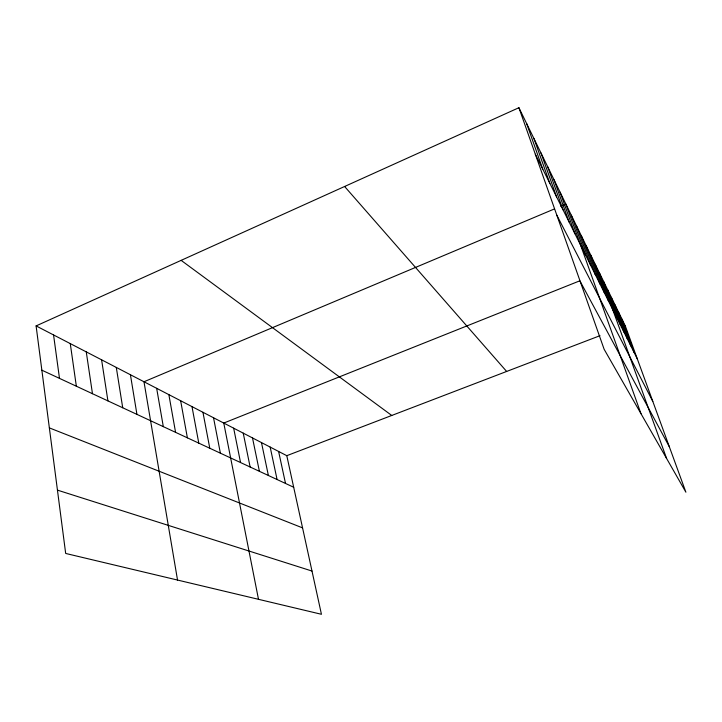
<?xml version="1.0" encoding="UTF-8"?>
<svg xmlns="http://www.w3.org/2000/svg" width="722" height="722" viewBox="0 0 722 722"><rect width="100%" height="100%" fill="white"/><g stroke="black" fill="none" stroke-linecap="round" stroke-linejoin="round"><path stroke-width="1.08" d="M36.1 325.911L286.787 455.681L321.443 614.287L65.675 553.449L36.1 325.911L518.91 107.713L625.315 325.992L685.9 492.205L604.133 349.277L518.91 107.713M554.496 208.911L143.985 381.757L177.531 580.055M560.714 206.284L565.904 204.109L640.974 413.67M579.811 280.822L223.766 423.056L258.494 599.314M595.334 274.622L599.468 272.97L666.577 458.425M286.787 455.681L600 335.685M621.254 327.544L625.315 325.992M57.444 490.13L311.994 571.048M49.358 427.884L302.563 527.881M41.858 370.178L293.683 487.251M181.132 260.362L391.766 415.466M344.611 186.493L506.645 371.451M580.19 281.399L669.312 446.701M556.824 215.174L652.805 401.414M535.318 154.201L637.318 358.915M621.994 319.169L634.151 352.571M618.555 312.13L630.884 346M615 304.837L627.499 339.205M611.326 297.293L623.988 332.165M607.518 289.477L620.351 324.873M603.565 281.372L616.579 317.31M595.217 264.252L608.61 301.309M590.804 255.191L604.386 292.834M586.21 245.778L600 284.026M581.445 235.986L595.433 274.856M576.472 225.796L590.677 265.308M571.301 215.174L585.713 255.353M560.091 192.196L574.965 233.775M554.018 179.733L569.126 222.069M547.664 166.683L563.016 209.795M540.995 153.01L556.599 196.925M534 138.66L549.866 183.397M526.645 123.579L542.773 169.183M278.611 451.449L285.515 483.451M270.172 447.08L277.086 479.534M261.472 442.577L268.385 475.491M252.501 437.929L259.406 471.313M243.233 433.137L250.128 466.999M233.657 428.182L240.543 462.549M213.531 417.758L220.381 453.172M202.945 412.28L209.777 448.236M191.989 406.612L198.785 443.127M180.635 400.728L187.386 437.83M168.867 394.636L175.572 432.343M156.656 388.319L163.316 426.639M130.42 374.736L136.936 414.374M116.296 367.426L122.722 407.768M101.594 359.818L107.921 400.89M86.261 351.876L92.47 393.707M70.269 343.6L76.342 386.207M53.563 334.954L59.484 378.373"/></g></svg>
